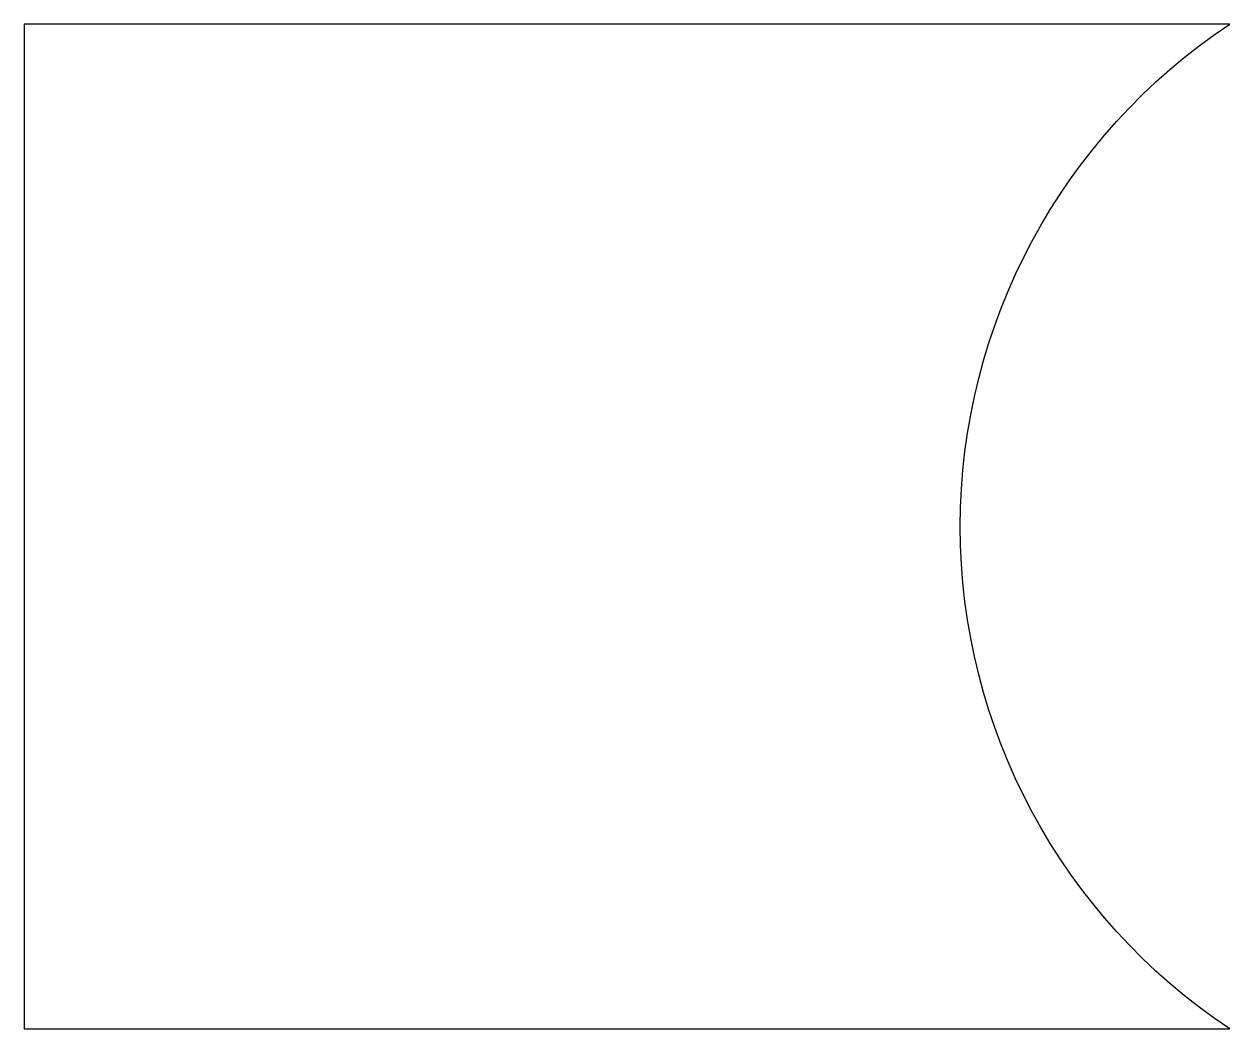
# Model space of a CAD drawing. Extents: x -15 to -3, y 2 to 12.
import ezdxf

# ---------------------------------------------------------------- set-up
doc = ezdxf.new("R2010")
doc.units = 0
doc.layers.get('0').update_dxf_attribs({"linetype": 'CONTINUOUS'})

msp = doc.modelspace()

# ---------------------------------------------------------------- linework, layer by layer
msp.add_lwpolyline([(-15, 12), (-15, 2), (-3, 2, -0.536675), (-3, 12)], format="xyb", close=True)

doc.saveas('drawing.dxf')
